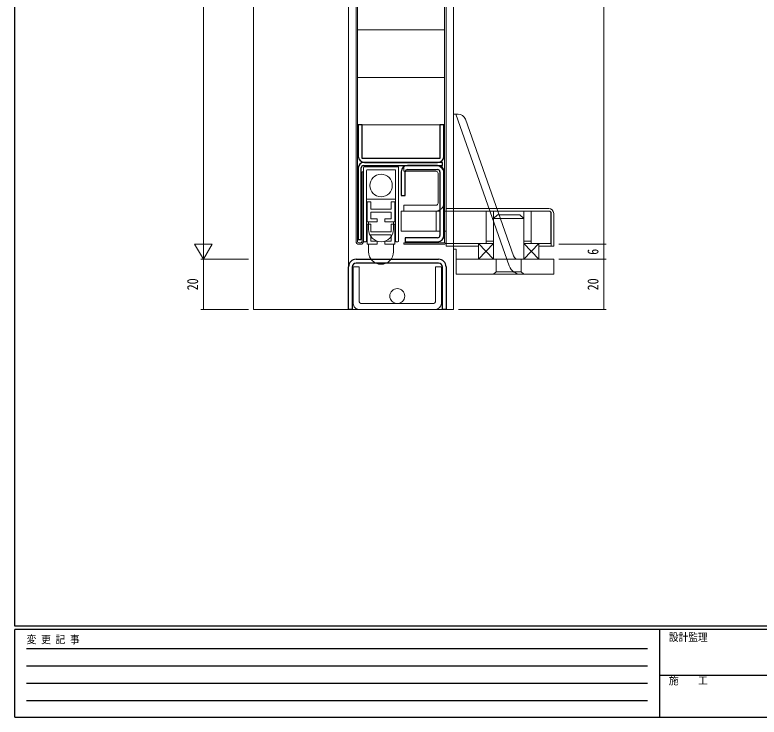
# Model space of a CAD drawing. Units: millimetres, scale not verified. Extents: x -397 to 397, y -282 to 282.
# Drawn here: x -393.9 to -96.5, y -282.1 to -1.4 of the extents above; entities that cross this region are included whole.
import ezdxf
from ezdxf.enums import TextEntityAlignment as Align

# ---------------------------------------------------------------- set-up
doc = ezdxf.new("R2010")
doc.units = ezdxf.units.MM
doc.header["$LTSCALE"] = 2
doc.layers.add('0-2_YKK_11', color=7, linetype='Continuous')
doc.layers.add('0-7_YKK_ZWAK', color=7, linetype='Continuous')
for name, color, linetype, lineweight in [('0-3_YKK_12', 2, 'Continuous', 18), ('0-4_YKK_13', 4, 'Continuous', 18), ('0-6_YKK_D', 6, 'Continuous', 18)]:
    doc.layers.add(name, color=color, linetype=linetype, lineweight=lineweight)
doc.styles.add('ＭＳ ゴシック', font='')
doc.styles.get('ＭＳ ゴシック').set_extended_font_data('MS Gothic')

msp = doc.modelspace()

# ---------------------------------------------------------------- linework, layer by layer
at = {"layer": '0-2_YKK_11'}
for p, q in [((-256.671, -45.403), (-256.671, -57.903)), ((-255.071, -45.403), (-256.671, -45.403)), ((-255.071, -58.803), (-255.071, -45.403)), ((-224.071, -45.403), (-224.071, -58.803)), ((-222.471, -45.403), (-224.071, -45.403)), ((-222.471, -57.903), (-222.471, -45.403)), ((-224.071, -58.803), (-255.071, -58.803)), ((-222.971, -60.403), (-254.571, -60.403)), ((-254.571, -61.603), (-222.971, -61.603)), ((-254.171, -60.403), (-224.971, -60.403)), ((-224.971, -61.603), (-236.971, -61.603)), ((-222.971, -61.603), (-222.971, -60.403)), ((-256.671, -62.503), (-256.671, -91.203)), ((-255.471, -91.203), (-255.471, -62.503)), ((-239.471, -64.103), (-239.471, -73.603)), ((-237.871, -73.603), (-237.871, -64.103)), ((-236.971, -63.203), (-224.971, -63.203)), ((-224.071, -64.103), (-224.071, -89.603)), ((-222.471, -89.603), (-222.471, -64.103)), ((-239.471, -73.603), (-237.871, -73.603)), ((-256.671, -91.203), (-255.471, -91.203)), ((-237.871, -90.503), (-237.871, -92.103)), ((-224.971, -90.503), (-237.871, -90.503)), ((-237.871, -92.103), (-224.971, -92.103)), ((-257.571, -99.103), (-224.571, -99.103)), ((-224.571, -100.603), (-257.571, -100.603)), ((-260.571, -119.103), (-260.571, -102.103)), ((-259.071, -102.103), (-259.071, -119.103)), ((-223.071, -119.103), (-223.071, -102.103)), ((-221.571, -102.103), (-221.571, -119.103)), ((-259.071, -119.103), (-260.571, -119.103)), ((-221.571, -119.103), (-223.071, -119.103))]:
    msp.add_line(p, q, dxfattribs=at)
for centre, radius, start, end in [((-254.171, -57.903), 2.5, 180.00001, 269.99999), ((-224.971, -57.903), 2.5, 270.00001, 359.99999), ((-254.571, -62.503), 2.1, 90.00001, 179.99999), ((-254.571, -62.503), 0.9, 90.00001, 179.99999), ((-236.971, -64.103), 2.5, 90.00001, 179.99999), ((-224.971, -64.103), 2.5, 0.00001, 89.99999), ((-236.971, -64.103), 0.9, 90.00001, 179.99999), ((-224.971, -64.103), 0.9, 0.00001, 89.99999), ((-224.971, -89.603), 2.5, 270.00001, 359.99999), ((-224.971, -89.603), 0.9, 270.00001, 359.99999), ((-257.571, -102.103), 3, 90.00001, 179.99999), ((-257.571, -102.103), 1.5, 90.00001, 179.99999), ((-224.571, -102.103), 3, 0.00001, 89.99999), ((-224.571, -102.103), 1.5, 0.00001, 89.99999)]:
    msp.add_arc(centre, radius, start, end, dxfattribs=at)
at = {"layer": '0-3_YKK_12'}
for p, q in [((-298.571, 189.297), (-298.571, -119.103)), ((-260.571, 152.497), (-260.571, -119.103))]:
    msp.add_line(p, q, dxfattribs=at)
msp.add_lwpolyline([(-218.571, 148.198), (-218.571, -119.103), (-298.571, -119.103)], dxfattribs=at)
at = {"layer": '0-4_YKK_13'}
for p, q in [((-257.571, -91.903), (-257.571, 160.897)), ((-221.571, -92.103), (-221.571, 160.897)), ((-222.171, -7.403), (-256.971, -7.403)), ((-222.171, -26.403), (-256.971, -26.403)), ((-218.57, -41.103), (-216.694, -41.103)), ((-218.57, -95.103), (-218.57, -41.103)), ((-196.316, -101.766), (-217.705, -41.103)), ((-194.59, -97.768), (-213.864, -43.106)), ((-222.171, -45.403), (-256.971, -45.403)), ((-254.571, -91.803), (-254.571, -62.403)), ((-254.271, -62.103), (-240.871, -62.103)), ((-240.571, -62.403), (-240.571, -91.803)), ((-255.171, -92.003), (-255.171, -64.103)), ((-254.571, -64.103), (-255.171, -64.103)), ((-254.571, -64.103), (-254.571, -91.903)), ((-253.371, -63.603), (-253.371, -91.803)), ((-242.071, -63.303), (-253.071, -63.303)), ((-241.771, -91.803), (-241.771, -63.603)), ((-224.771, -64.803), (-224.771, -76.603)), ((-222.471, -76.603), (-222.471, -64.803)), ((-241.771, -75.103), (-253.371, -75.103)), ((-253.071, -76.103), (-251.671, -76.103)), ((-251.671, -76.103), (-251.671, -79.103)), ((-243.471, -76.103), (-242.071, -76.103)), ((-243.471, -79.103), (-243.471, -76.103)), ((-251.671, -79.103), (-243.471, -79.103)), ((-239.57, -79.803), (-239.57, -87.803)), ((-239.57, -79.803), (-224.071, -79.803)), ((-225.57, -79.803), (-225.57, -87.803)), ((-222.471, -79.803), (-180.57, -79.803)), ((-221.57, -78.803), (-221.57, -79.803)), ((-180.57, -78.803), (-221.57, -78.803)), ((-205.57, -79.803), (-205.57, -92.803)), ((-202.57, -79.803), (-202.57, -99.103)), ((-190.57, -79.803), (-190.57, -99.103)), ((-187.57, -79.803), (-187.57, -92.803)), ((-251.671, -80.303), (-251.671, -82.403)), ((-243.471, -80.303), (-251.671, -80.303)), ((-251.671, -81.103), (-251.671, -82.903)), ((-246.071, -82.903), (-243.471, -82.903)), ((-246.071, -84.103), (-246.071, -82.903)), ((-243.471, -82.403), (-243.471, -80.303)), ((-243.471, -81.103), (-243.471, -82.903)), ((-201.07, -81.303), (-202.57, -82.803)), ((-202.57, -82.803), (-190.57, -82.803)), ((-201.07, -81.303), (-192.07, -81.303)), ((-192.07, -81.303), (-190.57, -82.803)), ((-179.67, -80.368), (-179.67, -92.803)), ((-179.57, -80.803), (-179.57, -93.803)), ((-178.57, -80.803), (-178.57, -93.803)), ((-253.071, -85.103), (-251.671, -85.103)), ((-252.571, -84.103), (-252.571, -87.103)), ((-251.671, -85.103), (-251.671, -88.103)), ((-243.471, -85.103), (-242.071, -85.103)), ((-243.471, -88.103), (-243.471, -85.103)), ((-242.571, -87.103), (-242.571, -84.103)), ((-251.671, -88.103), (-243.471, -88.103)), ((-224.071, -87.803), (-239.57, -87.803)), ((-221.57, -87.803), (-222.471, -87.803)), ((-221.57, -87.803), (-221.57, -93.803)), ((-253.671, -92.103), (-254.271, -92.103)), ((-251.671, -89.303), (-251.671, -91.403)), ((-243.471, -89.303), (-251.671, -89.303)), ((-251.671, -90.103), (-251.671, -91.903)), ((-246.071, -91.903), (-243.471, -91.903)), ((-246.071, -93.103), (-246.071, -91.903)), ((-243.471, -91.403), (-243.471, -89.303)), ((-243.471, -90.103), (-243.471, -91.903)), ((-240.871, -92.103), (-241.471, -92.103)), ((-202.57, -91.803), (-205.57, -91.803)), ((-187.57, -91.803), (-190.57, -91.803)), ((-256.471, -92.503), (-255.671, -92.503)), ((-256.371, -93.103), (-255.771, -93.103)), ((-252.571, -93.103), (-252.571, -96.103)), ((-242.571, -96.103), (-242.571, -93.103)), ((-202.57, -92.803), (-221.57, -92.803)), ((-208.57, -93.803), (-221.57, -93.803)), ((-218.571, -95.103), (-217.57, -95.103)), ((-217.57, -105.103), (-217.57, -95.103)), ((-208.57, -92.803), (-202.57, -99.103)), ((-202.57, -92.803), (-208.57, -99.103)), ((-208.57, -92.803), (-208.57, -99.103)), ((-190.57, -92.803), (-184.57, -99.103)), ((-184.57, -92.803), (-190.57, -99.103)), ((-179.67, -92.803), (-190.57, -92.803)), ((-184.57, -92.803), (-184.57, -99.103)), ((-178.57, -93.803), (-184.57, -93.803)), ((-179.615, -99.103), (-217.57, -99.103)), ((-201.62, -104.103), (-201.62, -99.103)), ((-192.704, -99.103), (-178.57, -99.103)), ((-191.52, -104.103), (-191.52, -99.103)), ((-178.57, -105.103), (-178.57, -99.103)), ((-256.371, -115.653), (-256.371, -102.103)), ((-225.771, -102.103), (-223.471, -102.103)), ((-225.771, -102.103), (-225.771, -115.653)), ((-223.471, -102.103), (-223.471, -116.803)), ((-178.57, -105.103), (-217.57, -105.103)), ((-201.62, -104.103), (-202.62, -105.103)), ((-201.62, -104.103), (-191.52, -104.103)), ((-191.52, -104.103), (-190.52, -105.103)), ((-226.921, -116.803), (-255.221, -116.803)), ((-225.771, -119.103), (-256.371, -119.103))]:
    msp.add_line(p, q, dxfattribs=at)
for points in [[(-240.671, 161.897), (-240.671, 161.297), (-256.971, 161.297), (-256.971, -92.003)], [(-238.471, 161.897), (-238.471, 161.297), (-222.171, 161.297), (-222.171, -92.503)], [(-225.671, -61.603), (-238.471, -61.603), (-238.471, -63.903), (-225.671, -63.903)], [(-249.071, -84.103), (-253.071, -84.103), (-253.071, -76.103)], [(-242.071, -76.103), (-242.071, -84.103), (-246.071, -84.103)], [(-225.671, -77.503), (-238.471, -77.503), (-238.471, -79.803), (-225.671, -79.803)], [(-249.071, -84.103), (-249.071, -82.903), (-251.671, -82.903)], [(-249.071, -93.103), (-253.071, -93.103), (-253.071, -85.103)], [(-242.071, -85.103), (-242.071, -93.103), (-246.071, -93.103)], [(-249.071, -93.103), (-249.071, -91.903), (-251.671, -91.903)], [(-222.171, -92.503), (-238.471, -92.503), (-238.471, -93.103), (-222.571, -93.103)], [(-258.671, -116.803), (-258.671, -102.103), (-256.371, -102.103)]]:
    msp.add_lwpolyline(points, dxfattribs=at)
for centre, radius in [((-247.571, -69.603), 4.5), ((-247.571, -69.603), 4.5), ((-241.071, -113.803), 3)]:
    msp.add_circle(centre, radius, dxfattribs=at)
for centre, radius, start, end in [((-216.694, -44.103), 3, 19.42282, 90), ((-254.271, -62.403), 0.3, 90, 180), ((-240.871, -62.403), 0.3, 0, 90), ((-225.671, -64.803), 3.2, 0, 90), ((-253.071, -63.603), 0.3, 90, 180), ((-242.071, -63.603), 0.3, 360, 90), ((-225.671, -64.803), 0.9, 0, 90), ((-225.671, -76.603), 0.9, 270, 0), ((-225.671, -76.603), 3.2, 270, 0), ((-180.57, -80.803), 2, 0.00004, 90.00002), ((-180.57, -80.803), 1, 0.00004, 90.00002), ((-247.571, -87.103), 5, 180, 270), ((-247.571, -87.103), 5, 270, 0), ((-256.371, -91.903), 1.2, 180, 270), ((-256.471, -92.003), 0.5, 180, 270), ((-255.771, -91.903), 1.2, 270, 0), ((-255.671, -92.003), 0.5, 270, 0), ((-254.271, -91.803), 0.3, 180, 270), ((-253.671, -91.803), 0.3, 270, 360), ((-241.471, -91.803), 0.3, 180, 270), ((-240.871, -91.803), 0.3, 270, 360), ((-222.571, -92.103), 1, 270, 0), ((-247.571, -96.103), 5, 180, 270), ((-247.571, -96.103), 5, 270, 0), ((-192.704, -97.103), 2, 199.42282, 270), ((-191.6, -100.103), 5, 199.42282, 270), ((-255.221, -115.653), 1.15, 180, 270), ((-226.921, -115.653), 1.15, 270.00076, 0), ((-256.371, -116.803), 2.3, 179.99962, 270), ((-225.771, -116.803), 2.3, 270.00038, 0)]:
    msp.add_arc(centre, radius, start, end, dxfattribs=at)
at = {"layer": '0-6_YKK_D'}
for p, q in [((-158.57, 161.897), (-158.57, -93.103)), ((-318.571, 143.897), (-318.571, -92.103)), ((-318.571, -99.103), (-318.571, -86.978)), ((-315.071, -93.04), (-322.071, -93.04)), ((-318.571, -99.103), (-322.071, -93.04)), ((-318.571, -99.103), (-315.071, -93.04)), ((-176.57, -93.103), (-157.57, -93.103)), ((-166.571, -93.103), (-157.57, -93.103)), ((-158.57, -93.103), (-158.57, -99.103)), ((-300.571, -99.103), (-319.571, -99.103)), ((-300.571, -99.103), (-319.571, -99.103)), ((-318.571, -99.103), (-318.571, -119.103)), ((-176.57, -99.103), (-157.57, -99.103)), ((-166.571, -99.103), (-157.57, -99.103)), ((-158.57, -99.103), (-158.57, -119.103)), ((-300.571, -119.103), (-319.571, -119.103)), ((-216.571, -119.103), (-157.57, -119.103))]:
    msp.add_line(p, q, dxfattribs=at)
for centre, start, end in [((-158.57, -93.103), 90, 270), ((-158.57, -93.103), 90, 270), ((-158.57, -93.103), 270, 90), ((-158.57, -93.103), 270, 90), ((-158.57, -99.103), 90, 270), ((-158.57, -99.103), 90, 270), ((-158.57, -99.103), 270, 90), ((-158.57, -99.103), 270, 90), ((-318.571, -119.103), 90, 270), ((-318.571, -119.103), 270, 90), ((-158.57, -119.103), 90, 270), ((-158.57, -119.103), 270, 90)]:
    msp.add_arc(centre, 0.106, start, end, dxfattribs=at)
at = {"layer": '0-7_YKK_ZWAK'}
for p, q in [((-393.9, -245.7), (-393.9, 279.3)), ((376.1, -245.7), (-393.9, -245.7)), ((338.3, -247.1), (-393.9, -247.1)), ((-393.9, -282.1), (-393.9, -247.1)), ((-136.3, -247.1), (-136.3, -282.1)), ((-389.301, -254.612), (-141.109, -254.612)), ((-389.301, -261.541), (-141.109, -261.541)), ((-136.3, -265.299), (-7.5, -265.299)), ((-389.301, -268.47), (-141.109, -268.47)), ((-389.301, -275.398), (-141.109, -275.398)), ((-393.9, -282.1), (338.3, -282.1))]:
    msp.add_line(p, q, dxfattribs=at)

# ---------------------------------------------------------------- texts
at = {"layer": '0-6_YKK_D', "style": 'ＭＳ ゴシック', "width": 0.8}
for s, p in [('6', (-159.37, -97.303)), ('20', (-319.371, -111.503)), ('20', (-159.37, -111.503))]:
    msp.add_text(s, height=4.399, rotation=90, dxfattribs=at).set_placement(p, align=Align.BOTTOM_LEFT)
at = {"layer": '0-7_YKK_ZWAK', "style": 'ＭＳ ゴシック', "width": 0.9}
for s, p in [('変 更 記 事', (-389.186, -253.547)), ('設計監理', (-132.531, -252.633)), ('施\u3000\u3000工', (-132.531, -269.954))]:
    msp.add_text(s, height=3.079, dxfattribs=at).set_placement(p, align=Align.BOTTOM_LEFT)

doc.saveas('drawing.dxf')
